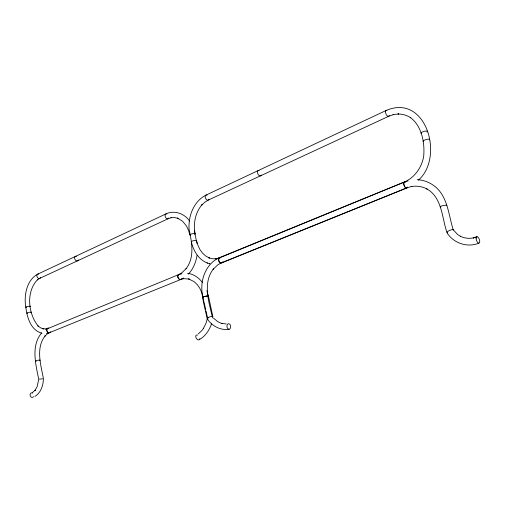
<?xml version="1.0" encoding="UTF-8"?>
<svg xmlns="http://www.w3.org/2000/svg" width="505" height="505" viewBox="0 0 505 505"><rect width="100%" height="100%" fill="white"/><g stroke="black" fill="none" stroke-linecap="round" stroke-linejoin="round"><path stroke-width="0.76" d="M43.424 378.971C43.165 385.542 40.867 392.827 34.952 396.406M197.064 255.246C196.035 262.177 193.213 268.931 188.422 274.108M207.517 317.879L205.971 323.351L203.332 328.622L203.597 328.218L201.987 330.422L198.301 333.906M211.627 323.566C209.48 330.081 205.377 336.273 199.279 339.682M418.418 180.171C444.659 157.093 426.176 93.008 386.035 110.526L205.901 195.138C193.655 201.432 188.188 216.102 189.085 229.264C191.774 242.242 194.898 257.417 185.979 268.843L186.307 268.426L181.832 272.833L178.53 274.669L45.69 329.468M41.732 332.808C30.71 345.698 35.76 364.414 38.702 379.173L37.193 386.559L34.902 390.58L35.3 390.119L32.446 392.505M49.799 332.524L47.23 333.963L44.907 336.128L45.311 335.692C35.445 347.793 40.892 364.881 43.367 378.415M180.885 279.442L183.511 277.996M49.724 332.561L180.979 279.398M221.948 262.808L407.011 187.86M476.537 236.889L473.229 237.994L477.067 236.712M478.784 243.145C467.504 247.955 453.566 243.227 447.121 232.9M408.141 180.916L404.379 182.002L219.164 257.796C212.378 260.744 207.404 266.779 204.626 273.521C198.345 287.964 204.171 303.846 207.075 318.295M178.435 274.707L181.888 273.748M180.348 279.568L183.82 278.672L189.261 279.063L188.605 278.874L194.116 281.645L197.379 284.763L199.784 288.26L201.779 292.597L205.737 309.533M48.24 328.181L45.557 328.862L42.843 328.742L43.512 328.881L40.653 327.859L37.932 325.921L38.399 326.344C28.097 313.876 25.673 291.631 37.768 279.454L37.294 279.909L39.807 278.324L168.178 218.703L171.586 217.592L170.924 217.731L174.389 217.522L178.063 218.311L177.419 218.084L182.64 221.278L186.547 226.095L188.51 230.261L189.867 234.901M46.479 333.395L49.073 332.745M473.797 237.805C469.246 238.859 464.392 238.309 460.213 236.214L460.705 236.46L457.694 234.547L453.2 229.794M229.018 329.26A2.79 1.824 84 0 1 227.111 325.157A2.79 1.824 84 0 1 230.267 325.018A2.79 1.824 84 0 1 229.018 329.26C220.754 330.63 212.435 326.243 207.7 319.564M39.422 379.116L42.78 378.832M212.769 317.815L212.346 317.834M208.369 317.904L207.991 317.904M226.253 323.958L221.543 323.402L222.181 323.56L219.852 322.72L217.617 321.534L213.596 318.219M417.225 179.685C423.121 179.906 428.821 182.059 433.612 185.455C447.79 195.467 448.459 214.846 453.244 229.901M187.525 273.306C193.465 274.038 198.825 277.554 202.278 282.39M41.89 333.256C28.993 329.588 26.323 313.851 25.25 302.419C24.72 291.934 27.8 279.543 37.686 274.152L165.848 213.956C174.206 209.809 184.584 213.514 189.577 221.083M191.326 241.762C193.333 250.644 198.629 259.886 207.643 263.105M209.316 263.642L209.96 263.844L207.006 262.903M206.842 290.659L208.445 296.094L212.959 317.197M194.267 230.835L197.007 243.543M196.615 240.715L197.979 245.38L199.974 249.603L202.41 252.98L205.724 256.003L209.468 258.049L208.836 257.84L212.731 258.794L216.468 258.712L215.805 258.882L219.53 257.853L404.322 182.065C414.75 177.615 421.808 167.319 423.689 156.316C424.901 142.669 421.909 126.086 410.262 117.444L410.773 117.785C407.005 115.285 402.51 113.953 397.99 114.01L398.634 113.928L392.991 114.648L393.603 114.572L388.698 116.283L208.3 200.068L204.847 202.158L201.735 205.049L202.082 204.645C195.208 212.523 193.131 223.778 195.151 233.865M446.761 231.959C441.97 217.447 441.938 197.089 426.586 188.769L427.097 189.053C422.275 186.402 416.619 185.632 411.215 186.547L411.827 186.408L406.784 187.904L221.367 262.834L217.838 264.784L213.123 269.361L213.445 268.906C202.6 282.762 208.748 301.649 212.352 316.818M206.059 311.048L207.353 317.127M447.676 232.767A3.428 0.877 -23 0 1 447.051 232.685M446.976 232.205A3.428 0.877 -23 0 1 449.923 230.318A3.428 0.877 -23 0 1 453.08 229.725M440.625 207.031A3.39 0.6 -12.1 0 1 443.245 205.573A3.39 0.6 -12.1 0 1 446.597 205.718M407.024 187.658A3.207 1.578 71.9 0 1 403.994 185.184A3.207 1.578 71.9 0 1 405.452 182.059M221.777 262.436A2.771 1.767 72 0 1 219.41 262.31A2.771 1.767 72 0 1 218.463 258.869A2.771 1.767 72 0 1 220.508 257.84M203.004 297.325A2.733 0.385 -9.6 0 1 204.98 296.403A2.733 0.385 -9.6 0 1 207.807 296.454M207.801 319.261A2.79 0.903 -24.3 0 1 207.574 319.229M207.328 318.516A2.79 0.903 -24.3 0 1 209.48 316.995A2.79 0.903 -24.3 0 1 211.974 316.477M33.538 396.608A2.317 1.837 72.1 0 1 31.045 396.962A2.317 1.837 72.1 0 1 30.237 393.9A2.317 1.837 72.1 0 1 32.623 393.136M36.095 361.435A2.361 0.448 -12.6 0 1 36.133 360.797A2.361 0.448 -12.6 0 1 39.295 360.084A2.361 0.448 -12.6 0 1 39.636 360.639M50.311 332A2.355 1.774 62.6 0 1 47.994 332.341A2.355 1.774 62.6 0 1 46.776 329.557A2.355 1.774 62.6 0 1 48.682 328.288M50.254 332.025A2.355 1.799 67.5 0 1 47.925 332.372A2.355 1.799 67.5 0 1 46.807 329.544A2.355 1.799 67.5 0 1 48.764 328.25M181.364 279.012A2.67 1.73 63.7 0 1 178.076 277.655A2.67 1.73 63.7 0 1 179.414 274.587M181.282 279.05A2.67 1.761 67.8 0 1 178.05 277.668A2.67 1.761 67.8 0 1 179.515 274.543M203.161 297.439A2.733 0.581 -14.5 0 1 206.501 295.981A2.733 0.581 -14.5 0 1 207.946 296.555M199.803 338.691A2.714 1.704 58.1 0 1 197.651 339.625A2.714 1.704 58.1 0 1 195.744 336.444A2.714 1.704 58.1 0 1 197.644 335.086M208.937 199.159A2.74 1.692 65.2 0 1 206.753 199.816A2.74 1.692 65.2 0 1 205.181 196.489A2.74 1.692 65.2 0 1 207.063 195.17M261.148 175.065A2.866 1.648 65.6 0 1 258.996 175.424A2.866 1.648 65.6 0 1 257.443 172.06A2.866 1.648 65.6 0 1 259.084 170.595M190.309 235.185A2.702 0.644 -12 0 1 190.783 234.232A2.702 0.644 -12 0 1 194.292 233.544A2.702 0.644 -12 0 1 194.659 234.333M191.767 242.034A2.702 0.625 -12 0 1 192.184 241.125A2.702 0.625 -12 0 1 195.631 240.405A2.702 0.625 -12 0 1 196.256 241.1M222.585 261.824A2.765 1.736 67.9 0 1 220.464 262.695A2.765 1.736 67.9 0 1 218.816 259.463A2.765 1.736 67.9 0 1 220.508 257.739M407.472 187.046A3.207 1.547 68.1 0 1 405.496 187.481A3.207 1.547 68.1 0 1 403.798 183.713A3.207 1.547 68.1 0 1 405.212 182.04M423.417 141.558A3.352 0.877 -15.8 0 1 426.138 139.531A3.352 0.877 -15.8 0 1 429.364 139.904M421.448 133.503A3.346 0.903 -15.9 0 1 422.098 132.133A3.346 0.903 -15.9 0 1 426.289 131.029A3.346 0.903 -15.9 0 1 426.952 132.051M389.21 115.336A3.175 1.502 66.2 0 1 387.297 115.891A3.175 1.502 66.2 0 1 385.492 112.123A3.175 1.502 66.2 0 1 386.937 110.589M40.514 277.479A2.342 1.761 63.6 0 1 38.317 278.249A2.342 1.761 63.6 0 1 36.865 275.528A2.342 1.761 63.6 0 1 38.683 274.045M78.319 259.898A2.43 1.755 64.1 0 1 76.129 260.656A2.43 1.755 64.1 0 1 74.633 257.828A2.43 1.755 64.1 0 1 76.438 256.325M26.557 307.438A2.342 0.461 -10.1 0 1 26.304 306.838A2.342 0.461 -10.1 0 1 29.435 306.213A2.342 0.461 -10.1 0 1 30.06 306.737M27.472 313.365A2.342 0.448 -10.1 0 1 27.51 312.734A2.342 0.448 -10.1 0 1 30.672 312.159A2.342 0.448 -10.1 0 1 31.013 312.721M168.771 218.008A2.645 1.717 64.9 0 1 166.555 218.444A2.645 1.717 64.9 0 1 165.097 215.351A2.645 1.717 64.9 0 1 166.833 213.899M476.12 238.751A3.384 1.502 70 0 0 479.062 243.113A3.384 1.502 70 0 0 478.588 237.918A3.384 1.502 70 0 0 476.12 238.751"/></g></svg>
